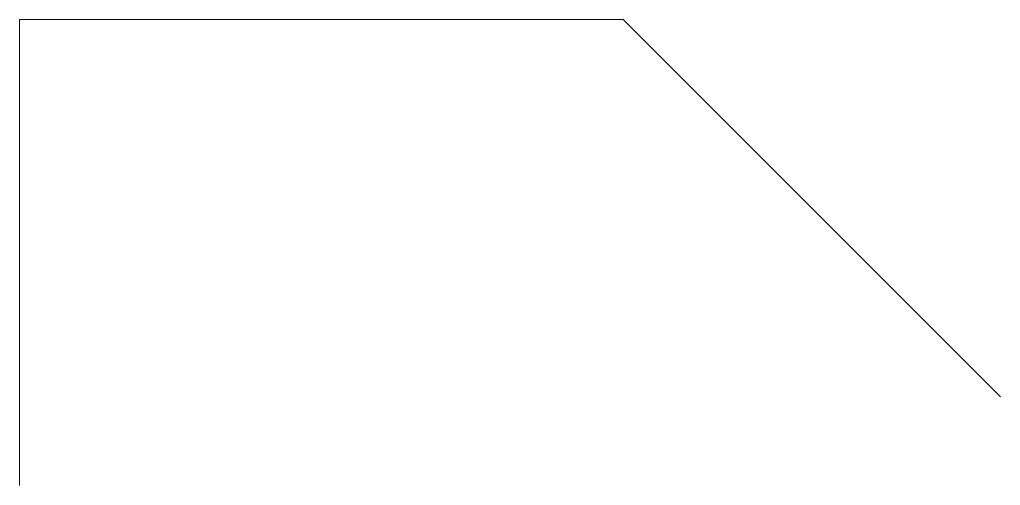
# Model space of a CAD drawing. Extents: x 173 to 475, y 84 to 227.
import ezdxf

# ---------------------------------------------------------------- set-up
doc = ezdxf.new("R2010")
doc.units = 0

msp = doc.modelspace()

# ---------------------------------------------------------------- linework, layer by layer
at = {"linetype": 'ByBlock', "lineweight": 0}
msp.add_polyline3d([(173.46, 83.9, 0), (173.46, 227.31, 0), (359.21, 227.31, 0), (475.3, 111.21, 0)], dxfattribs=at)

doc.saveas('drawing.dxf')
